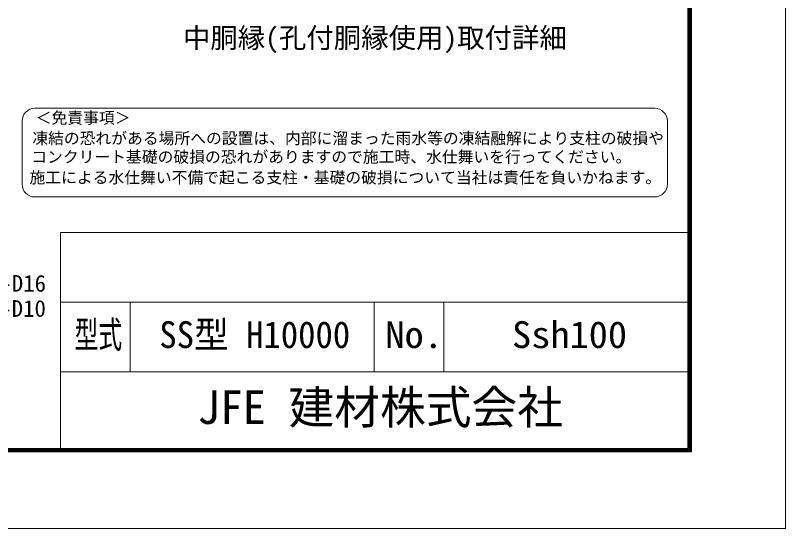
# Model space of a CAD drawing. Units: millimetres at full size; details may follow other scales. Extents: x -12600 to 12600, y -8910 to 8910.
# Drawn here: x 5972 to 12600, y -8910 to -4491 of the extents above; entities that cross this region are included whole.
import ezdxf
from ezdxf.enums import TextEntityAlignment as Align

# ---------------------------------------------------------------- set-up
doc = ezdxf.new("R2010")
doc.units = ezdxf.units.MM
doc.header["$LTSCALE"] = 30
for name, color, linetype, lineweight in [('0-0_D-STR-TXT', 7, 'Continuous', 13), ('0-B_D-TTL-TXT', 7, 'Continuous', 13), ('0-C_D-TTL', 7, 'Continuous', 18)]:
    doc.layers.add(name, color=color, linetype=linetype, lineweight=lineweight)
doc.styles.add('ＭＳ ゴシック', font='')
doc.styles.get('ＭＳ ゴシック').set_extended_font_data('MS Gothic')

msp = doc.modelspace()

# ---------------------------------------------------------------- linework, layer by layer
at = {"layer": '0-B_D-TTL-TXT', "color": 2}
for p, q in [((11473.37, -5290.79), (6138.92, -5290.79)), ((6029.86, -5399.85), (6029.86, -5945.17)), ((11582.43, -5945.17), (11582.43, -5399.85)), ((6138.92, -6054.24), (11473.37, -6054.24))]:
    msp.add_line(p, q, dxfattribs=at)
for centre, start, end in [((6138.92, -5399.85), 90, 180), ((11473.37, -5399.85), 0, 90), ((6138.92, -5945.17), 180, 270), ((11473.37, -5945.17), 270, 0)]:
    msp.add_arc(centre, 109.06, start, end, dxfattribs=at)
at = {"layer": '0-C_D-TTL'}
for p, q in [((6360, -6360), (6360, -8220)), ((6360, -6360), (11760, -6360)), ((6360, -6960), (11760, -6960)), ((6960, -6960), (6960, -7560)), ((9060, -6960), (9060, -7560)), ((9660, -6960), (9660, -7560)), ((6360, -7560), (11760, -7560))]:
    msp.add_line(p, q, dxfattribs=at)
at = {"layer": '0-C_D-TTL', "color": 2}
msp.add_lwpolyline([(-12600, 8910), (12600, 8910), (12600, -8910), (-12600, -8910)], close=True, dxfattribs=at)
at = {"layer": '0-C_D-TTL'}
for points in [[(-11790, 8250), (11790, 8250), (11790, -8250), (-11790, -8250)], [(-11782.5, 8242.5), (11782.5, 8242.5), (11782.5, -8242.5), (-11782.5, -8242.5)], [(-11775, 8235), (11775, 8235), (11775, -8235), (-11775, -8235)], [(-11767.5, 8227.5), (11767.5, 8227.5), (11767.5, -8227.5), (-11767.5, -8227.5)], [(-11760, 8220), (11760, 8220), (11760, -8220), (-11760, -8220)]]:
    msp.add_lwpolyline(points, close=True, dxfattribs=at)

# ---------------------------------------------------------------- texts
at = {"layer": '0-0_D-STR-TXT', "style": 'ＭＳ ゴシック'}
for s, p in [('主筋 12-D16', (5154.62, -6913.11)), ('Hoop 14-D10', (5154.62, -7130.1))]:
    msp.add_text(s, height=144.3, dxfattribs=at).set_placement(p, align=Align.BOTTOM_LEFT)
at = {"layer": '0-B_D-TTL-TXT', "style": 'ＭＳ ゴシック'}
for s, height, p in [('中胴縁(孔付胴縁使用)取付詳細', 173.1, (7413.23, -4822.29)), ('＜免責事項＞ \u3000\u3000', 99.63, (6147, -5452.59)), ('凍結の恐れがある場所への設置は、内部に溜まった雨水等の凍結融解により支柱の破損や', 99.63, (6117.5, -5628.18)), ('コンクリート基礎の破損の恐れがありますので施工時、水仕舞いを行ってください。', 99.63, (6108.54, -5788.34)), ('施工による水仕舞い不備で起こる支柱・基礎の破損について当社は責任を負いかねます。 ', 99.63, (6093.29, -5966.09)), ('JFE 建材株式会社', 288.6, (7537.14, -8095.51))]:
    msp.add_text(s, height=height, dxfattribs=at).set_placement(p, align=Align.BOTTOM_LEFT)
for s, width, p in [('型式', 0.65, (6480.8, -7424.41)), ('SS型 H10000', 0.95, (7210.8, -7424.41)), ('No.', 1.05, (9156, -7424.41)), ('Ssh100', 1.05, (10246, -7424.41))]:
    msp.add_text(s, height=230.9, dxfattribs=dict(at, width=width)).set_placement(p, align=Align.BOTTOM_LEFT)

doc.saveas('drawing.dxf')
